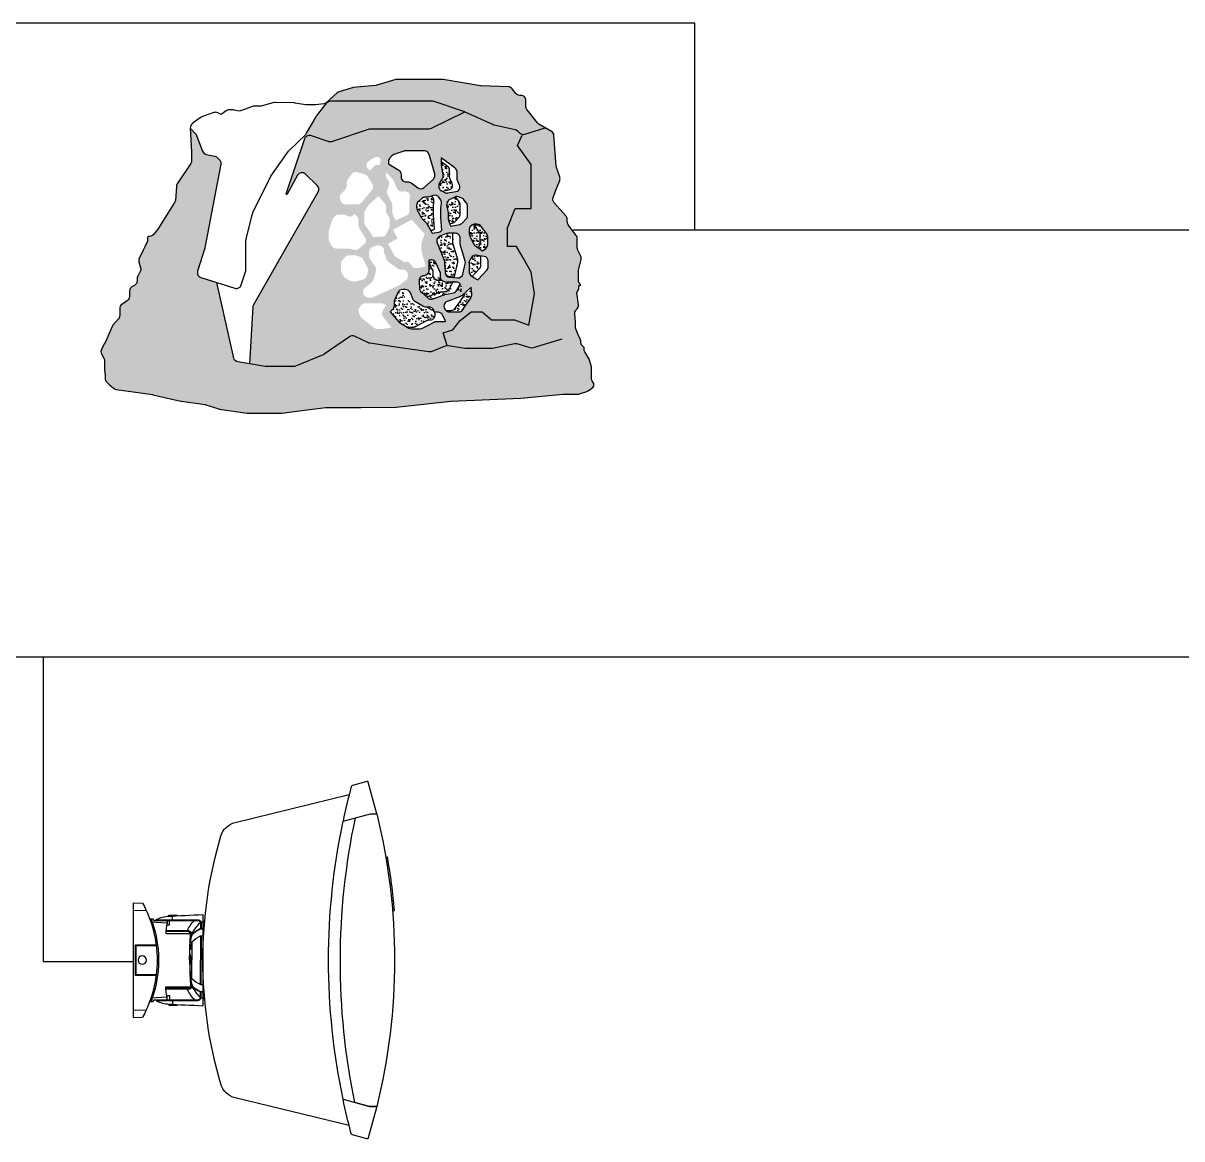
# Model space of a CAD drawing. Header units: inches. Extents: x 110042 to 357611, y 89798 to 292388.
# Drawn here: x 136374 to 172004, y 178594 to 212906 of the extents above; entities that cross this region are included whole.
import ezdxf

# ---------------------------------------------------------------- set-up
doc = ezdxf.new("R2010")
doc.units = ezdxf.units.IN
doc.header["$MEASUREMENT"] = 0
doc.layers.add('E-NOTES', color=4, linetype='Continuous')
doc.layers.add('ES-DEVICE', color=1, linetype='Continuous', lineweight=25)
pattern_1 = [(37.5, (-10675227.473, 3486486.38), (-1.94738563, 59.5661039), [0, -46.98949607, 0, -52.55404166, 0, -50.235481]), (7.5, (-10675227.47, 3486486.38), (54.71112864, 87.24422463), [0, -25.34959656, 0, -42.35237475, 0, -16.22992463]), (327.5, (-10675265.497, 3486486.38), (96.2710242, 0.17494479), [0, -15.45707108, 0, -55.64545587, 0, -72.64823405]), (317.5, (-10675265.5, 3486486.38), (92.9318252, 27.1325872), [0, -7.72853554, 0, -36.47868774, 0, -41.7340919])]
pattern_2 = [(37.5, (-10675227.47, 3486486.38), (-5.8421569, 178.6983117), [0, -140.9684882, 0, -157.662125, 0, -150.706443]), (7.5, (-10675227.47, 3486486.38), (164.133386, 261.732674), [0, -76.0487897, 0, -127.0571242, 0, -48.6897739]), (327.5, (-10675341.55, 3486486.38), (288.8130726, 0.5248344), [0, -46.3712132, 0, -166.9363676, 0, -217.9447022]), (317.5, (-10675341.55, 3486486.38), (278.7954755, 81.3977615), [0, -23.1856066, 0, -109.4360632, 0, -125.2022757])]

# ---------------------------------------------------------------- blocks, each defined once
blk = doc.blocks.new('DS SPEAKER')
at = {"layer": 'ES-DEVICE'}
for p, q in [((1.636, 2.5), (-1.636, 2.5)), ((-1.382, 2.561), (-1.411, 2.5)), ((1.378, 2.561), (1.411, 2.5)), ((-0.87, 2.435), (0, 2.435)), ((-0.87, 2.41), (0, 2.41)), ((-0.662, 2.097), (0, 2.097)), ((-0.65, 2.057), (-0.65, 2.097)), ((-0.65, 2.097), (-0.365, 2.041)), ((0.87, 2.435), (0, 2.435)), ((0.87, 2.41), (0, 2.41)), ((0.662, 2.097), (0, 2.097)), ((0.65, 2.097), (0.365, 2.041)), ((0.65, 2.057), (0.65, 2.097)), ((-1.048, 1.93), (-1.023, 1.93)), ((-0.365, 2.041), (-0.365, 2.033)), ((0.365, 2.041), (0.365, 2.033)), ((1.048, 1.93), (1.023, 1.93)), ((-1.449, 1.399), (-1.585, 1.425)), ((-1.048, 1.514), (-1.023, 1.514)), ((-1.048, 1.354), (-1.023, 1.354)), ((1.048, 1.514), (1.023, 1.514)), ((1.048, 1.354), (1.023, 1.354)), ((1.449, 1.399), (1.585, 1.425)), ((-1.331, 1.218), (-1.364, 0.631)), ((0.215, 0.902), (-0.215, 0.902)), ((1.331, 1.218), (1.364, 0.631)), ((-1.796, 0), (-1.781, 0.467)), ((1.796, 0), (1.783, 0.462)), ((2.063, 0), (-2.063, 0))]:
    blk.add_line(p, q, dxfattribs=at)
for points in [[(-5.259, 8.744), (-5.258, 8.484), (-5.112, 7.958, 0.104372), (5.115, 7.979), (5.259, 8.514), (5.259, 8.744, 0.121373), (-5.259, 8.744)], [(-6.413, 8.385), (-6.276, 7.87, 0.250627), (-6.234, 7.829, 0.021036), (-4.994, 7.534), (-5.258, 8.484), (-5.259, 8.744), (-6.385, 8.435, 0.422935), (-6.414, 8.388, -0.017312)], [(6.413, 8.385), (6.276, 7.87, -0.250627), (6.234, 7.829, -0.021036), (4.994, 7.534), (5.259, 8.514), (5.259, 8.744), (6.385, 8.435, -0.422935), (6.414, 8.388, 0.017312)]]:
    blk.add_lwpolyline(points, format="xyb", close=True, dxfattribs=at)
for points in [[(1.762, 9.312), (1.785, 9.38, -0.021702), (3.698, 9.129), (3.703, 9.068)], [(-5.942, 7.75), (-4.944, 3.653, 0.265443), (-4.458, 3.146, 0.144826), (4.458, 3.146, 0.265443), (4.944, 3.653), (5.942, 7.75)], [(-1.48, 0.59), (-1.48, 0.71), (-1.424, 0.733), (-1.424, 0.782, -0.128761), (-1.573, 1.226, -0.005204), (-1.636, 2.5)], [(-0.947, 2.107, -0.04784), (-1.358, 2.409), (-1.358, 2.5)], [(-0.929, 2.086, -0.045102), (-1.134, 2.407), (-1.134, 2.5)], [(-0.914, 2.087, -0.045729), (-1.121, 2.41), (-1.121, 2.5)], [(-0.662, 2.097, -0.046765), (-0.87, 2.41), (-0.87, 2.5)], [(0.662, 2.097, 0.046765), (0.87, 2.41), (0.87, 2.5)], [(0.914, 2.087, 0.045729), (1.121, 2.41), (1.121, 2.5)], [(0.929, 2.086, 0.045102), (1.134, 2.407), (1.134, 2.5)], [(0.947, 2.107, 0.04784), (1.358, 2.409), (1.358, 2.5)], [(1.48, 0.59), (1.48, 0.71), (1.424, 0.733), (1.424, 0.782, 0.128761), (1.573, 1.226, 0.005204), (1.636, 2.5)], [(-1.449, 0.822), (-1.449, 2.196), (-1.449, 2.315, -0.338758), (-1.358, 2.435), (-1.121, 2.435)], [(-1.048, 1.93, -0.079171), (-1.424, 2.196), (-1.449, 2.196)], [(-1.424, 1.174), (-1.424, 2.196), (-1.424, 2.315, -0.329962), (-1.354, 2.41), (-1.121, 2.41)], [(-0.657, 2.057, -0.017101), (-0.893, 2.11, 0.424821), (-1.048, 1.991), (-1.048, 1.171)], [(0, 2.019, -0.029291), (-0.897, 2.085, 0.421318), (-1.023, 1.99), (-1.023, 1.171)], [(0, 2.019, 0.029291), (0.897, 2.085, -0.421318), (1.023, 1.99), (1.023, 1.171)], [(0.657, 2.057, 0.017101), (0.893, 2.11, -0.424821), (1.048, 1.991), (1.048, 1.171)], [(1.048, 1.93, 0.079171), (1.424, 2.196), (1.449, 2.196)], [(1.449, 0.822), (1.449, 2.196), (1.449, 2.315, 0.338758), (1.358, 2.435), (1.121, 2.435)], [(1.424, 1.174), (1.424, 2.196), (1.424, 2.315, 0.329962), (1.354, 2.41), (1.121, 2.41)], [(-1.424, 0.782), (-1.424, 1.174, -0.393944), (-1.331, 1.218, 0.047545), (-1.166, 1.181, 0.015984), (-1.054, 1.171), (-0.955, 1.171), (-0.955, 2.078)], [(-0.365, 2.033, -0.026457), (-0.897, 2.058, 0.421318), (-1.023, 1.962), (-1.023, 1.171)], [(0.365, 2.033, 0.026457), (0.897, 2.058, -0.421318), (1.023, 1.962), (1.023, 1.171)], [(1.424, 0.782), (1.424, 1.174, 0.393944), (1.331, 1.218, -0.047545), (1.166, 1.181, -0.015984), (1.054, 1.171), (0.955, 1.171), (0.955, 2.078)]]:
    blk.add_lwpolyline(points, format="xyb", dxfattribs=at)
for points in [[(-0.205, 2.025), (-0.205, 2.037), (-0.112, 2.049), (0, 2.049)], [(0.205, 2.025), (0.205, 2.037), (0.112, 2.049), (0, 2.049)], [(-1.576, 1.28), (-1.618, 1.28), (-1.618, 1.588), (-1.594, 1.588)], [(-1.273, 1.201), (-1.273, 1.299), (-1.424, 1.299)], [(1.273, 1.201), (1.273, 1.299), (1.424, 1.299)], [(1.576, 1.28), (1.618, 1.28), (1.618, 1.588), (1.594, 1.588)], [(0.538, 0.822), (0.538, 0.067), (-0.538, 0.067), (-0.538, 0.822)], [(0.518, 0.824), (0.518, 0.087), (-0.518, 0.087), (-0.518, 0.824)], [(-2.063, 0), (-2.045, 0.337)], [(2.063, 0), (2.045, 0.337)]]:
    blk.add_lwpolyline(points, dxfattribs=at)
blk.add_circle((0, 0.323), 0.15, dxfattribs=at)
for centre, radius, start, end in [((0, 31.179), 24.167, 258.0738, 281.9262), ((0.026, -3.512), 4.37, 90.3448, 118.2843), ((0.026, -3.512), 4.42, 93.1229, 109.9259), ((-0.026, -3.512), 4.37, 61.7157, 89.6552), ((-0.026, -3.512), 4.42, 70.0741, 86.8771)]:
    blk.add_arc(centre, radius, start, end, dxfattribs=at)

msp = doc.modelspace()

# ---------------------------------------------------------------- hatches: boundary and pattern name
at = {"layer": 'E-NOTES', "linetype": 'Continuous'}
h = msp.add_hatch(dxfattribs=at)
h.set_pattern_fill('AR-SAND', color=251, scale=30.914142)
h.set_pattern_definition(pattern_1)
h.paths.add_polyline_path([(149952, 210183), (148980, 210514), (147849, 210514), (146797, 210514), (145759, 210514), (146033, 210761, -0.108394), (146091, 210794), (146491, 210918, -0.0506), (146521, 210925), (147235, 210996), (147838, 211169, -0.070347), (147881, 211175), (148628, 211175), (149260, 211175, -0.040786), (149285, 211173), (150450, 210982), (151298, 210950, -0.228275), (151416, 210887), (151520, 210747, 0.23817), (151644, 210684), (151682, 210684, -0.414214), (151836, 210529), (151836, 210337, 0.171381), (151871, 210240), (152210, 209819), (152427, 209692), (151803, 209492, -0.393195), (151604, 209559, 0.223213), (151499, 209639), (150854, 209776, -0.054241), (150823, 209787)])
at = {"layer": 'E-NOTES', "linetype": 'Continuous', "true_color": 0x242424}
h = msp.add_hatch(dxfattribs=at)
h.set_pattern_fill('AR-SAND', color=250, scale=30.914142)
h.set_pattern_definition(pattern_1)
h.paths.add_polyline_path([(149952, 210182), (148979, 210512), (145739, 210497), (145059, 209482), (145093, 209436), (145141, 209457), (145214, 209457), (145341, 209415), (145795, 209265), (145838, 209264), (147027, 209653), (147076, 209661), (148859, 209661), (148894, 209665), (148983, 209704), (149952, 210183)])
at = {"layer": 'E-NOTES', "linetype": 'Continuous'}
h = msp.add_hatch(dxfattribs=at)
h.set_pattern_fill('AR-SAND', color=254, scale=30.914142)
h.set_pattern_definition(pattern_1)
h.paths.add_polyline_path([(138892, 201978), (138892, 202076), (138879, 202233, -0.020238), (138879, 202246), (138879, 202511, 0.119275), (138862, 202581), (138784, 202733, -0.2422), (138784, 202875), (138870, 203042), (138945, 203199), (139108, 203575, -0.074055), (139133, 203614), (139306, 203818, 0.178105), (139343, 203918), (139343, 204128, -0.246473), (139410, 204256), (139576, 204371, 0.246473), (139643, 204498), (139643, 204669, -0.282172), (139728, 204806), (139793, 204840, 0.282172), (139877, 204977), (139877, 205055, -0.126313), (139896, 205129), (139971, 205265, 0.192423), (139985, 205379), (139935, 205568, -0.17665), (139945, 205674), (140002, 205795), (140063, 205922), (140124, 206053), (140185, 206181, 0.110845), (140199, 206247), (140199, 206318, -0.507944), (140237, 206351, 0.28192), (140387, 206409), (140575, 205883), (140577, 205878, 0.019432), (140573, 205889), (140387, 206409), (140527, 206592), (140770, 206981), (141030, 207396, 0.121773), (141054, 207467), (141085, 207887, -0.129218), (141110, 207961), (141331, 208291), (141529, 208589, 0.148191), (141555, 208674), (141555, 208941), (141514, 209681), (141677, 209504, -0.096878), (141708, 209454), (141888, 208970, 0.259256), (142002, 208872), (142260, 208820, -0.145587), (142338, 208779), (142405, 208712, -0.249939), (142449, 208574), (142205, 207284), (141962, 205999, -0.028667), (141958, 205982), (141738, 205275, 0.414214), (141840, 205082), (142333, 204928), (142851, 202606, 0.305566), (142976, 202487), (143824, 202346), (144687, 202346, 0.097011), (144746, 202357), (145616, 202712), (146407, 203263, -0.266866), (146560, 203276), (146996, 203074, 0.072074), (147038, 203061), (147903, 202933), (148847, 202794, 0.130382), (148925, 202803), (149374, 202978, -0.136133), (149457, 202986), (149972, 202898), (150790, 202898), (150806, 202902, -0.052298), (150774, 202898), (149985, 202898, -0.042358), (149959, 202901), (149457, 202986, 0.136133), (149374, 202978), (148925, 202803, -0.130382), (148847, 202794), (147903, 202933), (147038, 203061, -0.072074), (146996, 203074), (146560, 203276, 0.266866), (146407, 203263), (145630, 202722, -0.055505), (145600, 202705), (144746, 202357, -0.097011), (144687, 202346), (143837, 202346, -0.041287), (143811, 202348), (143349, 202425), (143444, 204181, -0.116592), (143464, 204249), (144389, 205871), (145445, 207724, 0.341489), (145419, 207911), (145057, 208264, 0.493583), (144815, 208229), (144491, 207649, -0.911035), (144463, 207661), (145031, 209356, -0.414214), (145226, 209453), (145770, 209271, 0.16187), (145867, 209271), (147027, 209653, -0.079772), (147076, 209661), (147847, 209661), (148859, 209661, 0.115157), (148928, 209677), (149952, 210183, -0.012543), (149959, 210180), (150838, 209780), (151499, 209639, -0.138728), (151573, 209600), (151649, 209527, 0.274503), (151803, 209492), (152427, 209692), (152619, 209579, -0.246057), (152695, 209457), (152767, 208510, 0.062628), (152775, 208472), (152875, 208176, -0.173678), (152873, 208072), (152759, 207772), (152672, 207543, 0.278875), (152701, 207385), (153067, 206973, -0.183445), (153106, 206871), (153106, 206801, 0.161714), (153136, 206709), (153383, 206378, -0.161714), (153414, 206286), (153414, 205995, 0.110118), (153429, 205929), (153519, 205736, -0.170029), (153530, 205634), (153453, 205311, 0.05881), (153448, 205275), (153448, 204997, 0.157427), (153477, 204907), (153508, 204865, -0.702687), (153493, 204840, 0.461276), (153457, 204809), (153457, 204756, -0.215177), (153405, 204641, 0.253831), (153395, 204613), (153449, 204248, -0.275108), (153394, 204100, 0.259385), (153335, 203962), (153363, 203711, -0.026949), (153363, 203695), (153363, 203537, 0.10168), (153376, 203477), (153419, 203375), (153509, 203166, -0.103421), (153522, 203104, 0.200858), (153567, 202993), (153615, 202946, -0.199068), (153624, 202924), (153624, 202880, 0.131044), (153645, 202803), (153776, 202574, -0.059988), (153791, 202540), (153849, 202339, -0.070501), (153855, 202296), (153855, 202142), (153855, 201970, 0.146808), (153880, 201885), (153922, 201823, -0.146808), (153927, 201806), (153927, 201804, -0.243802), (153861, 201678), (153749, 201599, -0.07539), (153708, 201578), (153480, 201505, -0.078475), (153432, 201497), (152985, 201497), (151681, 201373, -0.013307), (151673, 201372), (149530, 201283), (147849, 201097, -0.025352), (147834, 201096), (146770, 201087, -0.002211), (146768, 201087), (145687, 201087), (145027, 201003), (144324, 200913, -0.031714), (144305, 200912), (143289, 200912, -0.035968), (143267, 200913), (142413, 201037, -0.04363), (142387, 201043), (141981, 201177), (141241, 201278, -0.022702), (141227, 201281), (140353, 201482), (139230, 201644, -0.146246), (139150, 201681), (139007, 201807), (138944, 201862, -0.215009)])
h.paths.add_polyline_path([(147268, 203502), (147427, 203502), (147695, 203541), (147437, 203884, -0.297589), (147426, 204052), (147527, 204232), (147456, 204272, 0.128938), (147380, 204292), (147137, 204292), (146892, 204292, 0.223219), (146773, 204236), (146720, 204172, 0.266417), (146694, 204020), (146737, 203901, 0.142282), (146788, 203831), (147173, 203534, 0.165566)], flags=16)
h.paths.add_polyline_path([(147951, 203696), (148238, 203529, 0.132509), (148316, 203508), (148582, 203508, 0.122566), (148654, 203526), (148799, 203602), (149010, 203715, -0.122566), (149083, 203733), (149366, 203733), (149270, 203928, 0.286094), (149132, 204015), (149010, 204015), (149010, 204038), (149009, 204041, 0.378512), (148856, 204176), (148747, 204176, -0.137703), (148667, 204199), (148419, 204350, -0.163477), (148356, 204425), (148280, 204618, 0.308117), (148136, 204716), (148031, 204716), (148031, 204716, 0.279534), (147899, 204625), (147792, 204384, 0.105408), (147778, 204321), (147778, 204202, -0.218129), (147725, 204085), (147656, 204026), (147912, 203728, 0.083215)], flags=16)
h.paths.add_polyline_path([(147045, 204460, 0.12614), (147121, 204473), (147922, 204834, 0.061401), (147954, 204854), (148145, 205005, 0.229331), (148204, 205126), (148204, 205172, 0.414214), (148049, 205326), (147988, 205326, -0.15518), (147899, 205355), (147807, 205420), (147616, 205555, -0.141229), (147563, 205621), (147483, 205815, -0.098766), (147471, 205875), (147471, 205915, 0.414214), (147316, 206069), (147243, 206069), (147243, 206069, 0.086705), (147191, 206055), (147102, 206012, 0.289957), (147013, 205872), (147013, 205733, 0.154011), (147041, 205644), (147202, 205415, -0.227649), (147224, 205283), (147143, 205005, -0.155256), (147090, 204927), (146942, 204809), (146884, 204763, 0.414214), (146859, 204546), (146884, 204514), (146884, 204514, 0.190403), (146986, 204464)], flags=16)
h.paths.add_polyline_path([(146586, 204968, 0.056486), (146621, 204972), (146818, 205018, 0.259509), (146930, 205118), (146977, 205255, 0.206567), (146967, 205377), (146826, 205645, 0.198503), (146735, 205721), (146609, 205760, 0.07555), (146563, 205767), (146391, 205767, 0.210922), (146276, 205717), (146188, 205619, 0.186957), (146147, 205515), (146147, 205307, 0.12914), (146167, 205231), (146231, 205117, 0.142864), (146293, 205057), (146425, 204987, 0.122981), (146498, 204968)], flags=16)
h.paths.add_polyline_path([(148825, 204454, 0.270689), (148978, 204426), (149373, 204569, -0.039671), (149396, 204576), (149603, 204616, 0.222368), (149709, 204693), (149819, 204891), (149755, 204927, 0.127121), (149680, 204946), (149360, 204946, -0.414214), (149206, 205100), (149206, 205186, 0.106476), (149192, 205250), (149063, 205535, 0.414214), (148859, 205613), (148847, 205608), (148847, 205291, -0.406154), (148697, 205136, 0.426635), (148548, 204971), (148564, 204738, 0.200167), (148618, 204632)], flags=16)
h.paths.add_polyline_path([(149350, 204104), (149378, 204071), (149379, 204071, 0.198928), (149488, 204026), (149761, 204026, 0.244605), (149887, 204092), (150036, 204304), (150141, 204453, 0.176707), (150168, 204555), (150148, 204783), (149874, 204535, -0.093773), (149825, 204505), (149440, 204360), (149412, 204349, 0.521161)], flags=16)
h.paths.add_polyline_path([(148388, 205374), (148515, 205374), (148753, 205424), (148620, 205910), (148620, 206143), (148719, 206424), (148548, 206612), (148320, 206862), (147950, 206662), (147746, 206551), (147890, 206283), (147593, 206122), (147799, 205741), (148094, 205557), (148227, 205557)], flags=16)
h.paths.add_polyline_path([(146695, 205967), (146863, 206115, 0.369536), (146891, 206314), (146707, 206602, -0.142978), (146683, 206685), (146683, 206852, 0.20482), (146635, 206964), (146557, 207038), (146525, 207004, -0.414214), (146306, 206999), (146285, 207020), (146076, 207020, 0.235448), (145953, 206958), (145890, 206875, 0.089485), (145866, 206826), (145776, 206525, 0.072341), (145770, 206481), (145770, 206261, 0.131859), (145791, 206183), (145867, 206050, 0.267732), (146001, 205973), (146379, 205973, -0.062614), (146417, 205969), (146555, 205933, 0.248191)], flags=16)
h.paths.add_polyline_path([(149487, 205093), (149728, 205072, 0.372362), (149892, 205190), (149967, 205508, 0.13063), (149965, 205588), (149823, 206068, -0.071926), (149816, 206112), (149816, 206290, 0.414214), (149662, 206445), (149447, 206445, 0.096345), (149389, 206434), (149187, 206352, 0.414214), (149101, 206151), (149315, 205621, -0.081336), (149326, 205572), (149346, 205238, 0.371796)], flags=16)
h.paths.add_polyline_path([(147148, 206323), (147503, 206350), (147645, 206651), (147645, 206891), (147531, 207109), (147531, 207322), (147301, 207585), (147010, 207329), (146863, 207098), (146863, 206738)], flags=16)
h.paths.add_polyline_path([(150144, 205151), (150245, 205070, 0.059764), (150276, 205050), (150354, 205014), (150636, 205314, 0.190406), (150678, 205420), (150678, 205582, 0.372445), (150545, 205735), (150410, 205754), (150306, 205769, 0.309428), (150149, 205693), (150107, 205617, 0.129502), (150087, 205541), (150087, 205271, 0.226951)], flags=16)
h.paths.add_polyline_path([(148954, 206451), (149144, 206478, 0.134935), (149219, 206511), (149253, 206539), (149219, 206943, -0.021379), (149218, 206956), (149218, 207206, -0.023163), (149219, 207220), (149234, 207381, 0.174782), (149208, 207483), (149161, 207551, 0.33589), (148984, 207610), (148831, 207559, -0.081405), (148781, 207551), (148729, 207551, 0.177824), (148629, 207514), (148526, 207426, 0.220172), (148471, 207308), (148471, 207235, 0.125581), (148490, 207161), (148532, 207085), (148623, 206918, 0.07286), (148650, 206882), (148765, 206768, -0.067228), (148790, 206736), (148919, 206512)], flags=16)
h.paths.add_polyline_path([(147821, 206839), (147938, 206891), (148162, 206991, 0.295639), (148253, 207132), (148253, 207464, -0.094305), (148263, 207521, 0.545471), (148112, 207732), (148020, 207728, -0.310623), (147870, 207819), (147756, 208077, 0.086137), (147727, 208121), (147534, 208324), (147534, 208202, 0.162424), (147565, 208109), (147600, 208063, -0.258207), (147620, 207914), (147620, 207914), (147569, 207756, 0.197922), (147579, 207638), (147712, 207376, -0.118108), (147729, 207306), (147729, 207078, 0.105638), (147742, 207015)], flags=16)
h.paths.add_polyline_path([(148991, 206988, -0.021379), (148990, 207002), (148990, 207258), (148991, 207266, 0.023163), (148990, 207251), (148990, 206995)], flags=0)
h.paths.add_polyline_path([(150256, 206084), (150501, 205903), (150601, 205981, 0.231597), (150660, 206103), (150660, 206332, 0.160237), (150630, 206424), (150458, 206657, 0.238169), (150334, 206720), (150246, 206720, 0.414214), (150092, 206565), (150092, 206426, 0.110147), (150106, 206360), (150209, 206143, 0.124176)], flags=16)
h.paths.add_polyline_path([(146654, 207332, 0.219016), (146771, 207386), (147101, 207771, 0.328635), (147115, 207954), (146967, 208188, 0.180123), (146882, 208254), (146651, 208324, 0.318828), (146481, 208268), (146354, 208094, 0.159449), (146324, 208002), (146324, 207900, -0.199071), (146278, 207791), (146155, 207667, 0.292546), (146119, 207505), (146145, 207433, 0.31438), (146290, 207332)], flags=16)
h.paths.add_polyline_path([(149526, 206665), (149798, 206714, 0.163076), (149884, 206761), (149999, 206885, 0.188686), (150040, 206990), (150040, 207275, 0.162417), (150009, 207368), (149935, 207467, 0.116406), (149880, 207513), (149789, 207558, 0.230201), (149654, 207560), (149498, 207486), (149493, 207484, 0.289985), (149405, 207344), (149405, 207252), (149444, 207072, -0.053743), (149448, 207039), (149448, 206884, 0.081849), (149456, 206834), (149496, 206716)], flags=16)
h.paths.add_polyline_path([(148702, 207855), (148987, 208112, 0.285862), (149032, 208270), (148912, 208692), (148863, 208865, 0.335162), (148714, 208977), (148516, 208977), (148129, 208977, 0.082635), (148079, 208969), (147770, 208863, 0.119632), (147709, 208824), (147653, 208765, 0.19355), (147610, 208658), (147610, 208585), (147925, 208381, -0.2544), (147995, 208252), (147995, 208181, 0.414214), (148150, 208027), (148210, 208027, -0.16028), (148302, 207997), (148507, 207845, 0.356547)], flags=16)
h.paths.add_polyline_path([(149336, 207698, 0.167213), (149436, 207684), (149744, 207743), (149754, 207752, 0.31591), (149790, 207926), (149730, 208065, -0.102278), (149717, 208127), (149717, 208330, 0.242629), (149652, 208456), (149223, 208762), (149223, 208568), (149278, 208228, -0.186768), (149255, 208119), (149177, 207999, 0.145375), (149152, 207915), (149152, 207887, 0.281129), (149236, 207750)], flags=16)
h.paths.add_polyline_path([(147040, 208372), (147148, 208493, -0.213142), (147263, 208544), (147344, 208544), (147371, 208730), (147359, 208743, 0.353404), (147167, 208768), (147006, 208670, 0.502872), (146983, 208423)], flags=16)
h = msp.add_hatch(dxfattribs=at)
h.set_pattern_fill('AR-SAND', color=250, scale=92.742426)
h.set_pattern_definition(pattern_2)
h.paths.add_polyline_path([(149562, 207972, -0.343686), (149514, 207788), (149261, 207740, -0.328584), (149152, 207887, -0.192911), (149177, 207999), (149255, 208119, 0.186768), (149278, 208228), (149225, 208555, -0.135582), (149234, 208637), (149424, 208501, -0.242629), (149489, 208376), (149489, 208140)])
h = msp.add_hatch(dxfattribs=at)
h.set_pattern_fill('AR-SAND', color=250, scale=92.742426)
h.set_pattern_definition(pattern_2)
h.paths.add_polyline_path([(148990, 206995), (149024, 206594, -0.225604), (148912, 206523), (148780, 206754), (148650, 206882, -0.07286), (148623, 206918), (148532, 207085), (148490, 207161, -0.125581), (148471, 207235, -0.363777), (148526, 207426), (148629, 207514, -0.224654), (148756, 207553, 0.123478), (148831, 207559), (148935, 207594), (148979, 207528, -0.174782), (149006, 207427), (148990, 207258)])
h = msp.add_hatch(dxfattribs=at)
h.set_pattern_fill('AR-SAND', color=250, scale=92.742426)
h.set_pattern_definition(pattern_2)
h.paths.add_polyline_path([(149812, 207036, -0.188686), (149771, 206931), (149656, 206807, -0.163076), (149570, 206759), (149486, 206744), (149456, 206834, -0.081849), (149448, 206884), (149448, 207056), (149408, 207236, -0.053743), (149405, 207269, -0.452608), (149493, 207484), (149651, 207558, -0.223768), (149733, 207455, -0.270347), (149812, 207321)])
h = msp.add_hatch(dxfattribs=at)
h.set_pattern_fill('AR-SAND', color=250, scale=92.742426)
h.set_pattern_definition(pattern_2)
h.paths.add_polyline_path([(150219, 206718, 0.362652), (150092, 206565), (150092, 206392), (150225, 206108), (150501, 205903), (150660, 206028), (150660, 206383), (150458, 206657, 0.238169), (150334, 206720), (150217, 206720)])
h = msp.add_hatch(dxfattribs=at)
h.set_pattern_fill('AR-SAND', color=250, scale=92.742426)
h.set_pattern_definition(pattern_2)
h.paths.add_polyline_path([(149737, 205633, -0.13063), (149739, 205554), (149633, 205106), (149405, 205126, -0.214395), (149346, 205238), (149325, 205597), (149101, 206151, -0.414214), (149187, 206352), (149389, 206434, -0.096345), (149447, 206445), (149588, 206445), (149588, 206135)])
h = msp.add_hatch(dxfattribs=at)
h.set_pattern_fill('AR-SAND', color=250, scale=92.742426)
h.set_pattern_definition(pattern_2)
h.paths.add_polyline_path([(148893, 204395), (149373, 204569, -0.47322), (149592, 204664, -0.950784), (149755, 204927, -0.952598), (149654, 204594), (149819, 204891), (149625, 204998), (149596, 204946), (149360, 204946), (149301, 204958, -0.303557), (149206, 205100, -0.988751), (149016, 205349, 0.892905), (148859, 205613), (148827, 205598), (148847, 205553), (148847, 205291, -0.406154), (148697, 205136, 0.426635), (148548, 204971), (148569, 204674)])
h = msp.add_hatch(dxfattribs=at)
h.set_pattern_fill('AR-SAND', color=250, scale=92.742426)
h.set_pattern_definition(pattern_2)
h.paths.add_polyline_path([(150133, 205652, -0.389265), (150306, 205769), (150449, 205749), (150449, 205465, -0.190406), (150408, 205360), (150189, 205126, -0.316411), (150087, 205271), (150087, 205541, -0.202626)])
h = msp.add_hatch(dxfattribs=at)
h.set_pattern_fill('AR-SAND', color=250, scale=92.742426)
h.set_pattern_definition(pattern_2)
h.paths.add_polyline_path([(147725, 204085, 0.218129), (147778, 204202), (147778, 204321, -0.105408), (147792, 204384), (147899, 204625, -0.279534), (148031, 204716), (148128, 204470, 0.163477), (148191, 204395), (148439, 204244, 0.137703), (148519, 204221), (148630, 204221), (148667, 204199, 0.137703), (148747, 204176), (148782, 204176), (148876, 204116, 0.041024), (148898, 204104), (149000, 204060), (149009, 204041, -0.042102), (149010, 204015), (149022, 204015), (149029, 204001, -0.555096), (148890, 203778), (148854, 203778, 0.122566), (148782, 203760), (148571, 203648), (148426, 203571, -0.122566), (148354, 203553), (148197, 203553), (147951, 203696, -0.083215), (147912, 203728), (147656, 204026)])
h = msp.add_hatch(dxfattribs=at)
h.set_pattern_fill('AR-SAND', color=250, scale=92.742426)
h.set_pattern_definition(pattern_2)
h.paths.add_polyline_path([(149659, 204137), (149808, 204349), (149945, 204544), (149940, 204595), (150148, 204783), (150168, 204555, -0.176707), (150141, 204453), (150036, 204304), (149887, 204092, -0.244605), (149761, 204026), (149533, 204071, 0.244605)])

# ---------------------------------------------------------------- linework, layer by layer
at = {"color": 5}
for p, q in [((157030, 212906), (134786, 212906)), ((157030, 206542), (157030, 212906)), ((181626, 206541), (153274, 206541)), ((176572, 193411), (120120, 193411)), ((136994, 193403), (136994, 184043)), ((136994, 184043), (139766, 184043))]:
    msp.add_line(p, q, dxfattribs=at)
at = {"layer": 'E-NOTES', "color": 250, "linetype": 'Continuous', "elevation": 699}
for points in [[(153749, 201599), (153861, 201678, 0.243802), (153927, 201804), (153927, 201806, 0.146808), (153922, 201823), (153880, 201885, -0.146808), (153855, 201970), (153855, 202296, 0.070501), (153849, 202339), (153791, 202540, 0.059988), (153776, 202574), (153645, 202803, -0.131044), (153624, 202880), (153624, 202924, 0.199068), (153615, 202946), (153567, 202993, -0.199068), (153522, 203103), (153522, 203105, 0.10168), (153509, 203166), (153419, 203375), (153376, 203477, -0.10168), (153363, 203537), (153363, 203695, 0.026949), (153363, 203711), (153335, 203962, -0.2121), (153374, 204081), (153411, 204123, 0.222377), (153449, 204248), (153395, 204613, -0.242663), (153404, 204640), (153409, 204645, 0.204069), (153457, 204756), (153457, 204809, -0.414214), (153488, 204840), (153495, 204840, 0.611517), (153508, 204865), (153477, 204907, -0.157427), (153448, 204997), (153448, 205275, -0.05881), (153453, 205311), (153530, 205634, 0.170029), (153519, 205736), (153429, 205929, -0.110118), (153414, 205995), (153414, 206286, 0.161714), (153383, 206378), (153136, 206709, -0.161714), (153106, 206801), (153106, 206871, 0.183445), (153067, 206973), (152701, 207385, -0.278875), (152672, 207543), (152759, 207772), (152873, 208072, 0.173678), (152875, 208176), (152775, 208472, -0.062628), (152767, 208510), (152695, 209457, 0.246057), (152619, 209579), (152235, 209805, -0.090657), (152193, 209841), (151871, 210240, -0.171381), (151836, 210337), (151836, 210529, 0.414214), (151682, 210684), (151644, 210684, -0.23817), (151520, 210747), (151416, 210887, 0.228275), (151298, 210950), (150460, 210981, -0.031389), (150441, 210983), (149285, 211173, 0.040786), (149260, 211175), (147881, 211175, 0.070347), (147838, 211169), (147249, 210999, -0.045536), (147221, 210994), (146521, 210925, 0.0506), (146491, 210918), (146091, 210794, 0.108394), (146033, 210761), (145706, 210467, -0.148897), (145624, 210429), (145376, 210393, -0.03546), (145354, 210392), (145092, 210392, -0.040965), (145066, 210394), (144727, 210450, 0.03473), (144705, 210452), (144104, 210467, 0.07917), (144056, 210460), (143719, 210360, -0.072908), (143675, 210353), (143476, 210353, 0.086979), (143423, 210344), (143055, 210211, -0.15188), (142963, 210206), (142860, 210234, 0.064055), (142821, 210239), (142704, 210239, 0.155622), (142615, 210210), (142532, 210151), (142473, 210109, -0.279783), (142441, 210107), (142360, 210148, 0.202904), (142240, 210157), (141891, 210039, 0.078406), (141848, 210017), (141718, 209919), (141595, 209828), (141576, 209814, 0.25168), (141514, 209681), (141555, 208946, -0.01387), (141555, 208937), (141555, 208674, -0.148191), (141529, 208589), (141110, 207961, 0.129218), (141085, 207887), (141054, 207467, -0.121773), (141030, 207396), (140770, 206981), (140531, 206598, -0.023541), (140523, 206586), (140387, 206409, -0.233481), (140264, 206349), (140230, 206349, 0.414214), (140199, 206318), (140199, 206247, -0.110845), (140185, 206181), (140124, 206053), (140063, 205922), (140002, 205795), (139945, 205674, 0.17665), (139935, 205568), (139985, 205379, -0.192423), (139971, 205265), (139896, 205129, 0.126313), (139877, 205055), (139877, 204977, -0.282172), (139793, 204840), (139728, 204806, 0.282172), (139643, 204669), (139643, 204498, -0.246473), (139576, 204371), (139410, 204256, 0.246473), (139343, 204128), (139343, 203918, -0.178105), (139306, 203818), (139133, 203614, 0.074055), (139108, 203575), (138946, 203202, -0.009205), (138944, 203197), (138871, 203044, -0.007368), (138869, 203040), (138784, 202875, 0.2422), (138784, 202733), (138862, 202581, -0.119275), (138879, 202511), (138879, 202246, 0.020238), (138879, 202233), (138892, 202082, -0.020238), (138892, 202070), (138892, 201978, 0.215009), (138944, 201862), (139007, 201807), (139150, 201681, 0.146246), (139230, 201644), (140347, 201483, -0.020978), (140360, 201481), (141227, 201281, 0.022702), (141241, 201278), (141967, 201179, -0.045612), (141995, 201172), (142387, 201043, 0.04363), (142413, 201037), (143267, 200913, 0.035968), (143289, 200912), (144305, 200912, 0.031714), (144324, 200913), (145027, 201003), (145677, 201086, -0.031714), (145697, 201087), (146768, 201087, 0.002211), (146770, 201087), (147834, 201096, 0.025352), (147849, 201097), (149525, 201283, -0.017155), (149536, 201283), (151673, 201372, 0.013307), (151681, 201373), (152978, 201496, -0.023715), (152992, 201497), (153432, 201497, 0.078475), (153480, 201505), (153708, 201578, 0.07539)], [(148702, 207855), (148987, 208112, 0.285862), (149032, 208270), (148912, 208692), (148863, 208865, 0.335162), (148714, 208977), (148129, 208977, 0.082635), (148079, 208969), (147770, 208863, 0.119632), (147709, 208824), (147653, 208765, 0.19355), (147610, 208658), (147610, 208585), (147925, 208381, -0.2544), (147995, 208252), (147995, 208181, 0.414214), (148150, 208027), (148210, 208027, -0.16028), (148302, 207997), (148507, 207845, 0.356547)], [(149744, 207743), (149754, 207752, 0.31591), (149790, 207926), (149730, 208065, -0.102278), (149717, 208127), (149717, 208330, 0.242629), (149652, 208456), (149223, 208762), (149223, 208580, 0.040298), (149225, 208555), (149278, 208228, -0.186768), (149255, 208119), (149177, 207999, 0.145375), (149152, 207915), (149152, 207887, 0.281129), (149236, 207750), (149336, 207698, 0.167213), (149436, 207684)], [(149208, 207483), (149161, 207551, 0.33589), (148984, 207610), (148831, 207559, -0.081405), (148781, 207551), (148729, 207551, 0.177824), (148629, 207514), (148526, 207426, 0.220172), (148471, 207308), (148471, 207235, 0.125581), (148490, 207161), (148532, 207085), (148623, 206918, 0.07286), (148650, 206882), (148765, 206768, -0.067228), (148790, 206736), (148919, 206512), (148954, 206451), (149144, 206478, 0.134935), (149219, 206511), (149253, 206539), (149219, 206943, -0.021379), (149218, 206956), (149218, 207206, -0.023163), (149219, 207220), (149234, 207381, 0.174782)], [(149526, 206665), (149798, 206714, 0.163076), (149884, 206761), (149999, 206885, 0.188686), (150040, 206990), (150040, 207275, 0.162417), (150009, 207368), (149935, 207467, 0.116406), (149880, 207513), (149789, 207558, 0.230201), (149654, 207560), (149498, 207486), (149493, 207484, 0.289985), (149405, 207344), (149405, 207269, 0.053743), (149408, 207236), (149444, 207072, -0.053743), (149448, 207039), (149448, 206884, 0.081849), (149456, 206834), (149490, 206732, 0.051914), (149504, 206702)], [(149892, 205190), (149967, 205508, 0.13063), (149965, 205588), (149823, 206068, -0.071926), (149816, 206112), (149816, 206290, 0.414214), (149662, 206445), (149447, 206445, 0.096345), (149389, 206434), (149187, 206352, 0.414214), (149101, 206151), (149315, 205621, -0.081336), (149326, 205572), (149346, 205238, 0.371796), (149487, 205093), (149728, 205072, 0.372362)], [(149709, 204693), (149819, 204891), (149755, 204927, 0.127121), (149680, 204946), (149360, 204946, -0.414214), (149206, 205100), (149206, 205186, 0.106476), (149192, 205250), (149063, 205535, 0.414214), (148859, 205613), (148847, 205608), (148847, 205291, -0.393409), (148704, 205137), (148691, 205136, 0.414214), (148548, 204971), (148564, 204738, 0.200167), (148618, 204632), (148825, 204454, 0.270689), (148978, 204426), (149373, 204569, -0.039671), (149396, 204576), (149603, 204616, 0.222368)], [(150354, 205014), (150636, 205314, 0.190406), (150678, 205420), (150678, 205582, 0.372445), (150545, 205735), (150410, 205754), (150306, 205769, 0.309428), (150149, 205693), (150107, 205617, 0.129502), (150087, 205541), (150087, 205271, 0.226951), (150144, 205151), (150245, 205070, 0.059764), (150276, 205050)], [(150148, 204783), (149874, 204535, -0.093773), (149825, 204505), (149440, 204360), (149412, 204349, 0.521161), (149350, 204104), (149371, 204079, 0.217989), (149488, 204026), (149761, 204026, 0.244605), (149887, 204092), (150036, 204304), (150141, 204453, 0.176707), (150168, 204555)]]:
    msp.add_lwpolyline(points, format="xyb", close=True, dxfattribs=at)
for points in [[(141514, 209681), (141677, 209504, -0.096878), (141708, 209454), (141888, 208970, 0.259256), (142002, 208872), (142260, 208820, -0.145587), (142338, 208779), (142405, 208712, -0.249939), (142449, 208574), (142205, 207284), (141962, 205999, -0.028667), (141958, 205982), (141738, 205275, 0.414214), (141840, 205082), (142333, 204928), (142888, 204756, 0.414214), (143082, 204857), (143217, 205292, 0.074759), (143224, 205337), (143226, 206222, -0.060629), (143231, 206259), (143429, 207051, -0.05337), (143440, 207082), (143981, 208178, -0.038216), (143993, 208198), (144534, 208969, -0.047446), (144553, 208991), (145064, 209487, 0.070032), (145091, 209521), (145383, 210030, -0.035344), (145395, 210048), (145712, 210455, -0.231048), (145834, 210514), (148954, 210514, -0.082359), (149004, 210506), (149945, 210185, -0.024546), (149959, 210180), (150823, 209787, 0.054241), (150854, 209776), (151499, 209639, -0.138728), (151573, 209600), (151649, 209527, 0.274503), (151803, 209492), (152427, 209692)], [(143349, 202425), (143444, 204181, -0.116592), (143464, 204249), (144389, 205871), (145445, 207724, 0.341489), (145419, 207911), (145057, 208264, 0.493583), (144815, 208229), (144491, 207649, -0.911035), (144463, 207661), (145031, 209356, -0.414214), (145226, 209453), (145770, 209271, 0.16187), (145867, 209271), (147027, 209653, -0.079772), (147076, 209661), (148859, 209661, 0.115157), (148928, 209677), (149952, 210183)], [(149515, 207788), (149526, 207798, 0.31591), (149562, 207972), (149502, 208111, -0.102278), (149489, 208172), (149489, 208376, 0.242629), (149424, 208501), (149223, 208645)], [(148912, 206523), (148916, 206524, 0.134935), (148991, 206557), (149025, 206585), (148991, 206988, -0.021379), (148990, 207002), (148990, 207251, -0.023163), (148991, 207266), (149006, 207427, 0.174782), (148979, 207528), (148935, 207594)], [(149486, 206744), (149570, 206759, 0.163076), (149656, 206807), (149771, 206931, 0.188686), (149812, 207036), (149812, 207321, 0.162417), (149781, 207413), (149707, 207513, 0.116406), (149652, 207558), (149651, 207558)], [(150501, 205903), (150601, 205981, 0.231597), (150660, 206103), (150660, 206332, 0.160237), (150630, 206424), (150458, 206657, 0.238169), (150334, 206720), (150246, 206720, 0.414214), (150092, 206565), (150092, 206426, 0.110147), (150106, 206360), (150209, 206143, 0.124176), (150256, 206084), (150501, 205903)], [(150354, 206012), (150373, 206027, 0.231597), (150432, 206149), (150432, 206377, 0.160237), (150402, 206469), (150217, 206720)], [(149633, 205106), (149739, 205554, 0.13063), (149737, 205633), (149595, 206114, -0.071926), (149588, 206157), (149588, 206445)], [(150183, 205120), (150408, 205360, 0.190406), (150449, 205465), (150449, 205749)], [(149251, 204991), (149132, 204991, -0.414214), (148978, 205146), (148978, 205265), (148847, 205553)], [(152939, 203190), (152055, 202917, -0.150728), (151964, 202917), (151561, 203042, 0.127844), (151483, 203045), (150806, 202902, -0.052298), (150774, 202898), (149985, 202898, -0.042358), (149959, 202901), (149457, 202986, 0.136133), (149374, 202978), (148925, 202803, -0.130382), (148847, 202794), (147903, 202933), (147038, 203061, -0.072074), (146996, 203074), (146560, 203276, 0.266866), (146407, 203263), (145630, 202722, -0.055505), (145600, 202705), (144746, 202357, -0.097011), (144687, 202346), (143837, 202346, -0.041287), (143811, 202348), (142976, 202487, -0.305566), (142851, 202606), (142333, 204928)], [(148789, 204485), (149156, 204619), (149375, 204661, 0.222368), (149481, 204738), (149591, 204936), (149574, 204946)], [(149367, 203731), (149270, 203928, 0.286094), (149132, 204015), (149010, 204015), (149010, 204021, 0.414214), (148856, 204176), (148747, 204176, -0.137703), (148667, 204199), (148419, 204350, -0.163477), (148356, 204425), (148280, 204618, 0.308117), (148136, 204716), (148040, 204716, 0.295887), (147899, 204625), (147792, 204384, 0.105408), (147778, 204321), (147778, 204202, -0.218129), (147725, 204085), (147656, 204026), (147912, 203728, 0.083215), (147951, 203696), (148238, 203529, 0.132509), (148316, 203508), (148582, 203508, 0.122566), (148654, 203526), (148799, 203602), (149010, 203715, -0.122566), (149083, 203733), (149366, 203733)], [(149378, 204071), (149533, 204071, 0.244605), (149659, 204137), (149808, 204349), (149945, 204544), (149940, 204595)], [(149010, 204038), (149000, 204060), (148898, 204104, -0.041024), (148876, 204116), (148782, 204176)], [(148197, 203553), (148354, 203553, 0.122566), (148426, 203571), (148571, 203648), (148782, 203760, -0.122566), (148854, 203778), (148890, 203778, 0.555096), (149029, 204001), (149022, 204015)]]:
    msp.add_lwpolyline(points, format="xyb", dxfattribs=at)
for points in [[(149414, 202994), (149286, 203380), (149582, 203478), (149815, 203765), (150150, 204029), (150485, 204029), (150774, 203785), (151480, 203785), (151924, 203623), (152102, 204587), (151995, 205249), (151746, 205685), (151546, 206037), (151267, 206037), (151267, 206608), (151501, 207205), (151994, 207205), (151994, 208559), (151578, 209143), (151716, 209464)], [(149257, 207739), (149515, 207788)], [(149405, 205126), (149633, 205106)]]:
    msp.add_lwpolyline(points, dxfattribs=at)

# ---------------------------------------------------------------- block references
at = {"layer": 'E-NOTES', "color": 7, "linetype": 'Continuous', "xscale": -856.4546898936237, "yscale": 856.4546898936237, "zscale": 856.4546898936237, "rotation": 270}
msp.add_blockref('DS SPEAKER', (139760, 184090, 532), dxfattribs=at)

doc.saveas('drawing.dxf')
